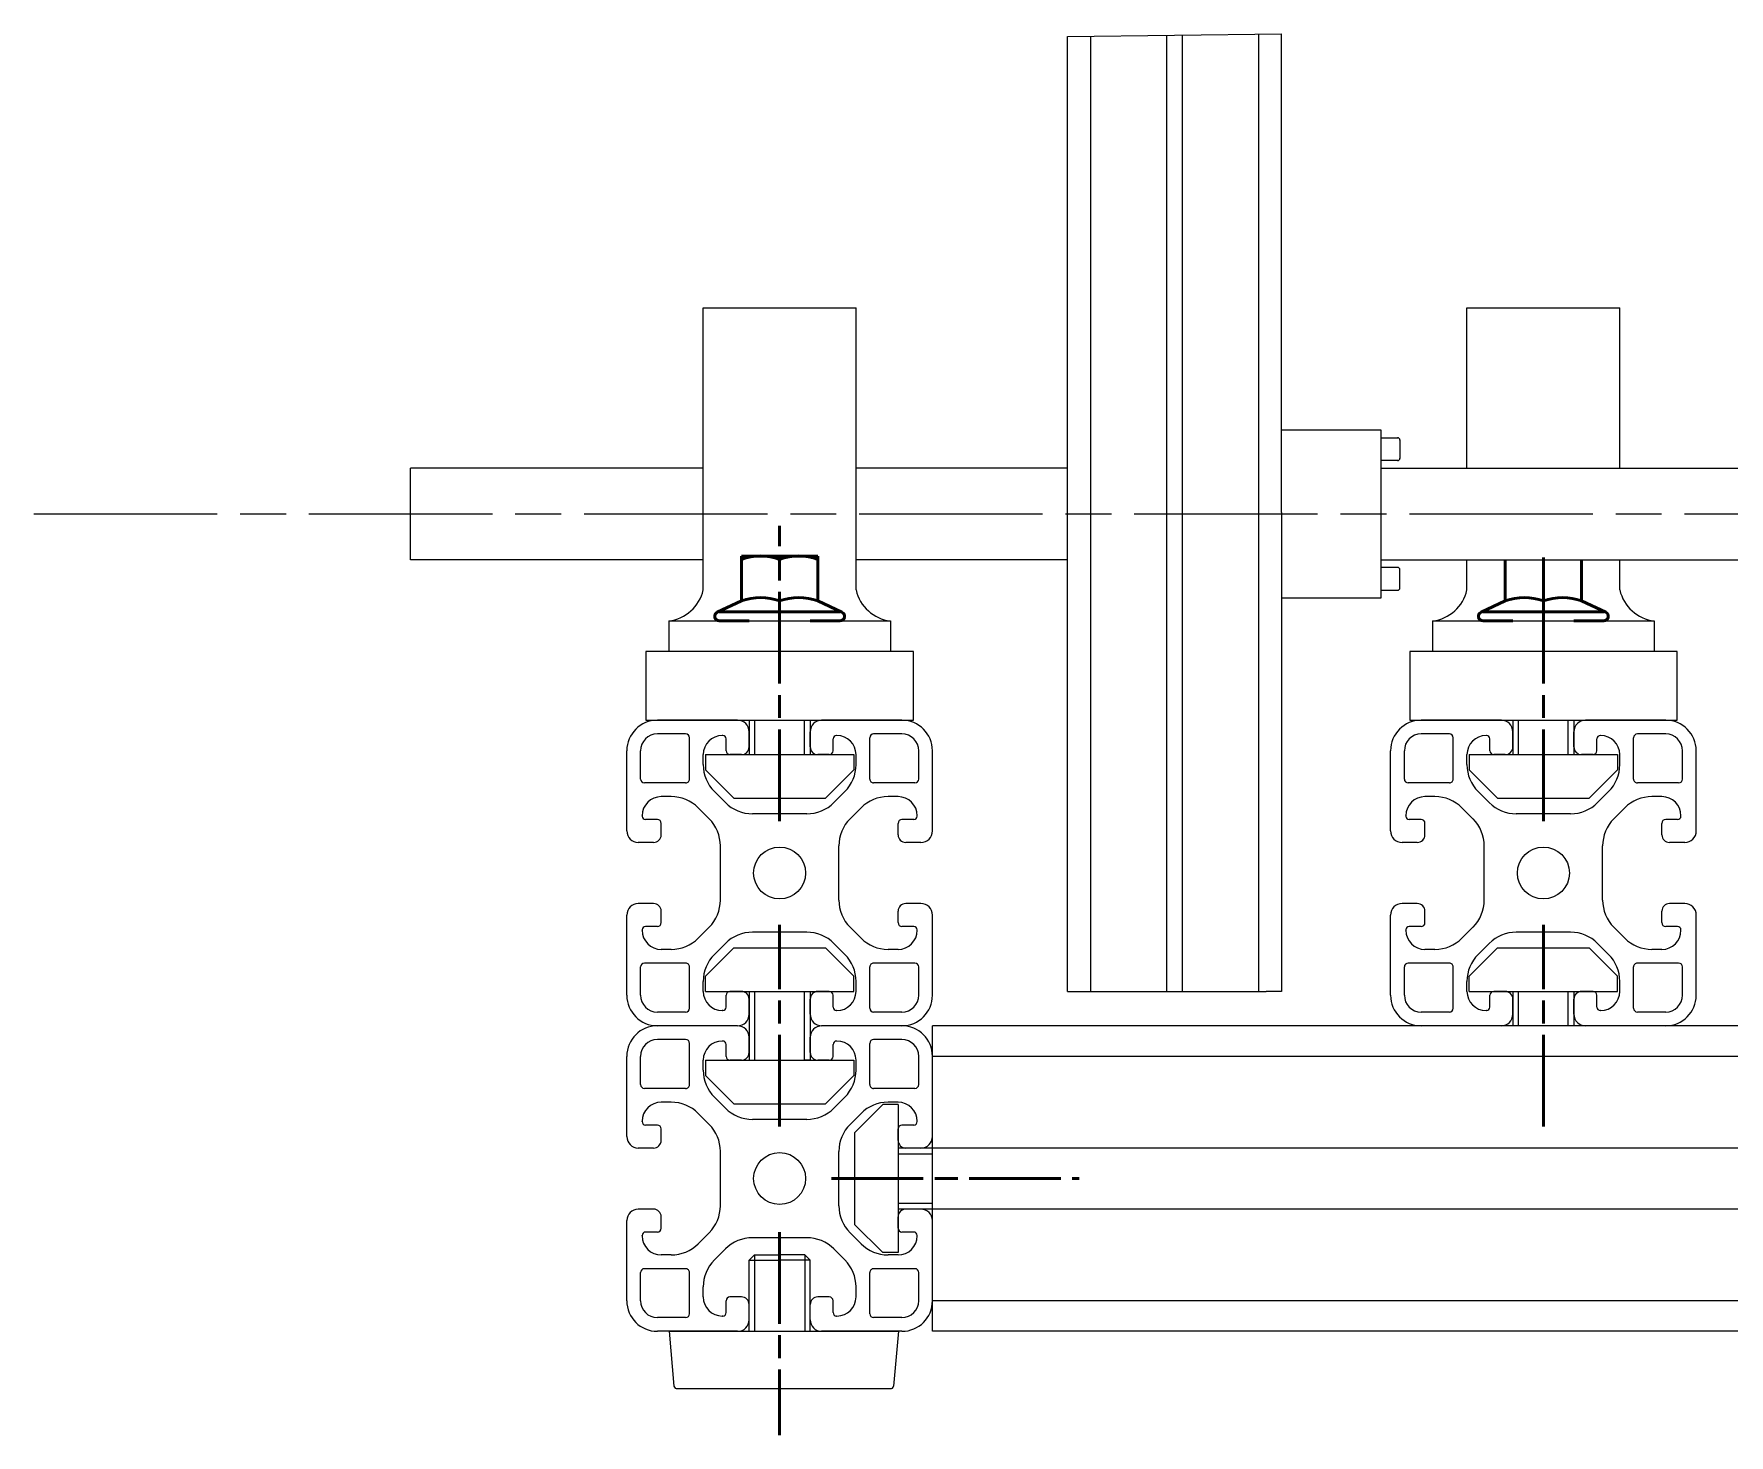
# Model space of a CAD drawing. Header units: millimetres. Extents: x 1269 to 5832, y 527 to 3540.
# Drawn here: x 2346 to 2567.8, y 1195.1 to 1378.6 of the extents above; entities that cross this region are included whole.
import ezdxf

# ---------------------------------------------------------------- set-up
doc = ezdxf.new("R2010")
doc.units = ezdxf.units.MM
for name, pattern in [('ACAD_ISO08W100', [36, 24, -3, 6, -3]), ('AM_ISO08W050', [18, 12, -1.5, 3, -1.5]), ('phl_thick', [0])]:
    doc.linetypes.add(name, pattern=pattern)
doc.layers.add('AM_0N', color=7, linetype='Continuous', lineweight=50)
doc.layers.add('AM_7', color=7, linetype='AM_ISO08W050', lineweight=50)
doc.layers.add('Osie', color=7, linetype='ACAD_ISO08W100')
doc.layers.add('projection', color=7, linetype='Continuous')

msp = doc.modelspace()

# ---------------------------------------------------------------- linework, layer by layer
for p, q in [((2481.242, 1378.209), (2509.242, 1378.559)), ((2481.242, 1253.211), (2481.242, 1378.209)), ((2433.564, 1305.761), (2433.564, 1342.709)), ((2433.564, 1342.709), (2453.564, 1342.709)), ((2453.564, 1305.761), (2453.564, 1342.709)), ((2533.517, 1342.709), (2553.517, 1342.709)), ((2533.517, 1321.711), (2533.517, 1342.709)), ((2553.517, 1321.711), (2553.517, 1342.709)), ((2509.242, 1326.709), (2522.242, 1326.709)), ((2522.242, 1326.709), (2522.242, 1304.709)), ((2522.242, 1325.696), (2524.449, 1325.696)), ((2524.742, 1325.413), (2524.742, 1322.98)), ((2524.449, 1322.696), (2522.242, 1322.696)), ((2395.25, 1309.709), (2395.25, 1321.709)), ((2533.517, 1305.761), (2533.517, 1309.711)), ((2553.517, 1305.761), (2553.517, 1309.711)), ((2524.449, 1308.722), (2522.242, 1308.722)), ((2524.742, 1306.006), (2524.742, 1308.438)), ((2522.242, 1304.709), (2509.242, 1304.709)), ((2522.242, 1305.722), (2524.449, 1305.722)), ((2429.064, 1301.709), (2458.064, 1301.709)), ((2429.064, 1301.709), (2429.064, 1297.709)), ((2458.064, 1301.709), (2458.064, 1297.709)), ((2529.017, 1301.709), (2558.017, 1301.709)), ((2529.017, 1301.709), (2529.017, 1297.709)), ((2558.017, 1301.709), (2558.017, 1297.709)), ((2461.064, 1297.709), (2426.064, 1297.709)), ((2426.064, 1297.709), (2426.064, 1288.709)), ((2461.064, 1288.709), (2461.064, 1297.709)), ((2561.017, 1297.709), (2526.017, 1297.709)), ((2526.017, 1297.709), (2526.017, 1288.709)), ((2561.017, 1288.709), (2561.017, 1297.709)), ((2426.064, 1288.709), (2461.064, 1288.709)), ((2439.564, 1288.709), (2439.564, 1284.209)), ((2440.324, 1284.209), (2440.324, 1288.709)), ((2446.804, 1284.209), (2446.804, 1288.709)), ((2447.564, 1288.709), (2447.564, 1284.209)), ((2526.017, 1288.709), (2561.017, 1288.709)), ((2539.517, 1288.709), (2539.517, 1284.209)), ((2540.277, 1284.209), (2540.277, 1288.709)), ((2546.757, 1284.209), (2546.757, 1288.709)), ((2547.517, 1288.709), (2547.517, 1284.209)), ((2433.864, 1284.209), (2453.264, 1284.209)), ((2433.864, 1284.209), (2433.864, 1282.209)), ((2453.264, 1284.209), (2453.264, 1282.209)), ((2533.817, 1284.209), (2553.217, 1284.209)), ((2533.817, 1284.209), (2533.817, 1282.209)), ((2553.217, 1284.209), (2553.217, 1282.209)), ((2433.864, 1282.209), (2437.564, 1278.509)), ((2453.264, 1282.209), (2449.564, 1278.509)), ((2533.817, 1282.209), (2537.517, 1278.509)), ((2553.217, 1282.209), (2549.517, 1278.509)), ((2437.564, 1278.509), (2449.564, 1278.509)), ((2537.517, 1278.509), (2549.517, 1278.509)), ((2433.864, 1255.209), (2437.564, 1258.909)), ((2437.564, 1258.909), (2449.564, 1258.909)), ((2453.264, 1255.209), (2449.564, 1258.909)), ((2533.817, 1255.209), (2537.517, 1258.909)), ((2537.517, 1258.909), (2549.517, 1258.909)), ((2553.217, 1255.209), (2549.517, 1258.909)), ((2433.864, 1253.209), (2433.864, 1255.209)), ((2453.264, 1253.209), (2453.264, 1255.209)), ((2533.817, 1253.209), (2533.817, 1255.209)), ((2553.217, 1253.209), (2553.217, 1255.209)), ((2433.864, 1253.209), (2453.264, 1253.209)), ((2439.564, 1253.209), (2439.564, 1244.209)), ((2440.324, 1244.209), (2440.324, 1253.209)), ((2446.804, 1244.209), (2446.804, 1253.209)), ((2447.564, 1253.209), (2447.564, 1244.209)), ((2533.817, 1253.209), (2553.217, 1253.209)), ((2539.517, 1253.209), (2539.517, 1248.709)), ((2540.277, 1248.709), (2540.277, 1253.209)), ((2546.757, 1248.709), (2546.757, 1253.209)), ((2547.517, 1253.209), (2547.517, 1248.709)), ((2463.564, 1208.709), (2463.564, 1248.709)), ((2433.864, 1244.209), (2453.264, 1244.209)), ((2433.864, 1244.209), (2433.864, 1242.209)), ((2447.564, 1244.209), (2446.804, 1244.209)), ((2453.264, 1244.209), (2453.264, 1242.209)), ((2433.864, 1242.209), (2437.564, 1238.509)), ((2453.264, 1242.209), (2449.564, 1238.509)), ((2437.564, 1238.509), (2449.564, 1238.509)), ((2457.064, 1238.409), (2453.364, 1234.709)), ((2459.064, 1238.409), (2457.064, 1238.409)), ((2459.064, 1238.409), (2459.064, 1219.009)), ((2453.364, 1234.709), (2453.364, 1222.709)), ((2463.564, 1232.709), (2459.064, 1232.709)), ((2459.064, 1231.949), (2463.564, 1231.949)), ((2459.064, 1225.469), (2463.564, 1225.469)), ((2463.564, 1224.709), (2459.064, 1224.709)), ((2457.064, 1219.009), (2453.364, 1222.709)), ((2440.264, 1218.709), (2439.564, 1218.009)), ((2439.564, 1208.709), (2439.564, 1218.009)), ((2439.564, 1218.009), (2443.564, 1218.009)), ((2440.264, 1218.709), (2443.564, 1218.709)), ((2440.264, 1218.709), (2440.264, 1208.709)), ((2446.864, 1218.709), (2443.564, 1218.709)), ((2447.564, 1218.009), (2443.564, 1218.009)), ((2446.864, 1218.709), (2447.564, 1218.009)), ((2446.864, 1218.709), (2446.864, 1208.709)), ((2447.564, 1208.709), (2447.564, 1218.009)), ((2459.064, 1219.009), (2457.064, 1219.009)), ((2429.108, 1208.709), (2429.737, 1201.523)), ((2429.108, 1208.709), (2459.108, 1208.709)), ((2459.108, 1208.709), (2458.479, 1201.523)), ((2430.124, 1201.209), (2458.048, 1201.209))]:
    msp.add_line(p, q)
at = {"lineweight": 9}
for p, q in [((2484.245, 1378.247), (2484.245, 1253.211)), ((2494.25, 1253.211), (2494.25, 1378.372)), ((2496.25, 1378.397), (2496.25, 1253.211)), ((2506.242, 1378.522), (2506.242, 1253.211)), ((2509.242, 1315.885), (2509.242, 1378.559)), ((2433.564, 1321.709), (2395.25, 1321.709)), ((2481.242, 1321.709), (2453.564, 1321.709)), ((2522.258, 1321.711), (2683.517, 1321.711)), ((2509.242, 1315.885), (2509.242, 1253.211)), ((2433.564, 1309.709), (2395.25, 1309.709)), ((2481.242, 1309.709), (2453.564, 1309.709)), ((2522.258, 1309.711), (2683.517, 1309.711)), ((2481.242, 1253.211), (2495.25, 1253.211)), ((2495.25, 1253.211), (2507.25, 1253.211)), ((2509.242, 1253.211), (2507.25, 1253.211))]:
    msp.add_line(p, q, dxfattribs=at)
for centre, radius, start, end in [((2524.438, 1325.391), 0.306, 355.96474, 92.22335), ((2524.438, 1323.002), 0.306, 267.77665, 4.03526), ((2524.438, 1308.417), 0.306, 355.96474, 92.22335), ((2428.441, 1306.927), 5.254, 276.81276, 347.18305), ((2458.688, 1306.927), 5.254, 192.81695, 263.18724), ((2524.438, 1306.028), 0.306, 267.77665, 4.03526), ((2528.394, 1306.927), 5.254, 276.81276, 347.18305), ((2558.64, 1306.927), 5.254, 192.81695, 263.18724), ((2430.146, 1201.632), 0.424, 194.91586, 273.01775), ((2458.07, 1201.632), 0.424, 266.98225, 345.08414)]:
    msp.add_arc(centre, radius, start, end)
at = {"layer": 'AM_0N'}
for p, q in [((2438.564, 1310.209), (2448.564, 1310.209)), ((2438.564, 1304.324), (2438.564, 1310.209)), ((2448.564, 1304.324), (2448.564, 1310.209)), ((2538.517, 1304.324), (2538.517, 1309.711)), ((2543.517, 1309.762), (2543.517, 1304.324)), ((2548.517, 1304.324), (2548.517, 1309.711)), ((2438.564, 1304.324), (2435.411, 1302.853)), ((2451.464, 1302.909), (2435.664, 1302.909)), ((2448.564, 1304.324), (2451.718, 1302.853)), ((2538.517, 1304.324), (2535.363, 1302.853)), ((2551.417, 1302.909), (2535.617, 1302.909)), ((2548.517, 1304.324), (2551.67, 1302.853)), ((2439.564, 1301.709), (2435.664, 1301.709)), ((2451.464, 1301.709), (2447.564, 1301.709)), ((2539.517, 1301.709), (2535.617, 1301.709)), ((2551.417, 1301.709), (2547.517, 1301.709))]:
    msp.add_line(p, q, dxfattribs=at)
for centre, radius, start, end in [((2441.064, 1303.002), 7.208, 69.70545, 110.29455), ((2446.064, 1303.002), 7.208, 69.70545, 110.29455), ((2441.064, 1297.563), 7.208, 69.70545, 110.29455), ((2446.064, 1297.563), 7.208, 69.70545, 110.29455), ((2541.017, 1297.563), 7.208, 69.70545, 110.29455), ((2546.017, 1297.563), 7.208, 69.70545, 110.29455), ((2435.664, 1302.309), 0.6, 115, 270), ((2451.464, 1302.309), 0.6, 270, 65), ((2535.617, 1302.309), 0.6, 115, 270), ((2551.417, 1302.309), 0.6, 270, 65)]:
    msp.add_arc(centre, radius, start, end, dxfattribs=at)
at = {"layer": 'AM_7'}
for p, q in [((2443.564, 1275.509), (2443.564, 1314.148)), ((2543.517, 1275.509), (2543.517, 1311.061)), ((2443.564, 1235.509), (2443.564, 1261.909)), ((2543.517, 1235.509), (2543.517, 1261.909)), ((2450.364, 1228.709), (2482.747, 1228.709)), ((2443.564, 1221.709), (2443.564, 1195.123))]:
    msp.add_line(p, q, dxfattribs=at)
at = {"layer": 'Osie', "linetype": 'ACAD_ISO08W100', "lineweight": 9}
msp.add_line((2345.974, 1315.709), (2761.421, 1315.709), dxfattribs=at)
at = {"layer": 'projection', "color": 7, "linetype": 'phl_thick'}
for p, q in [((2438.064, 1288.709), (2427.564, 1288.709)), ((2427.564, 1288.709), (2438.064, 1288.709)), ((2431.264, 1286.909), (2427.564, 1286.909)), ((2436.114, 1286.709), (2436.064, 1286.709)), ((2439.564, 1285.209), (2439.564, 1287.209)), ((2447.564, 1285.209), (2447.564, 1287.209)), ((2459.564, 1288.709), (2449.064, 1288.709)), ((2449.064, 1288.709), (2459.564, 1288.709)), ((2451.064, 1286.709), (2451.014, 1286.709)), ((2459.564, 1286.909), (2455.864, 1286.909)), ((2538.017, 1288.709), (2527.517, 1288.709)), ((2527.517, 1288.709), (2538.017, 1288.709)), ((2531.217, 1286.909), (2527.517, 1286.909)), ((2536.067, 1286.709), (2536.017, 1286.709)), ((2539.517, 1285.209), (2539.517, 1287.209)), ((2547.517, 1285.209), (2547.517, 1287.209)), ((2559.517, 1288.709), (2549.017, 1288.709)), ((2549.017, 1288.709), (2559.517, 1288.709)), ((2551.017, 1286.709), (2550.967, 1286.709)), ((2559.517, 1286.909), (2555.817, 1286.909)), ((2423.564, 1274.209), (2423.564, 1284.709)), ((2425.364, 1281.009), (2425.364, 1284.709)), ((2431.764, 1281.009), (2431.764, 1286.409)), ((2436.564, 1284.709), (2436.564, 1286.259)), ((2450.564, 1284.709), (2450.564, 1286.259)), ((2455.364, 1281.009), (2455.364, 1286.409)), ((2461.764, 1281.009), (2461.764, 1284.709)), ((2463.564, 1274.209), (2463.564, 1284.709)), ((2523.517, 1274.209), (2523.517, 1284.709)), ((2525.317, 1281.009), (2525.317, 1284.709)), ((2531.717, 1281.009), (2531.717, 1286.409)), ((2536.517, 1284.709), (2536.517, 1286.259)), ((2550.517, 1284.709), (2550.517, 1286.259)), ((2555.317, 1281.009), (2555.317, 1286.409)), ((2561.717, 1281.009), (2561.717, 1284.709)), ((2563.517, 1274.209), (2563.517, 1284.709)), ((2433.564, 1282.902), (2433.564, 1284.209)), ((2438.564, 1284.209), (2437.064, 1284.209)), ((2450.064, 1284.209), (2448.564, 1284.209)), ((2453.564, 1282.902), (2453.564, 1284.209)), ((2533.517, 1282.902), (2533.517, 1284.209)), ((2538.517, 1284.209), (2537.017, 1284.209)), ((2550.017, 1284.209), (2548.517, 1284.209)), ((2553.517, 1282.902), (2553.517, 1284.209)), ((2431.264, 1280.509), (2425.864, 1280.509)), ((2461.264, 1280.509), (2455.864, 1280.509)), ((2531.217, 1280.509), (2525.817, 1280.509)), ((2561.217, 1280.509), (2555.817, 1280.509)), ((2429.372, 1278.709), (2428.064, 1278.709)), ((2436.471, 1277.924), (2435.029, 1279.366)), ((2452.1, 1279.366), (2450.657, 1277.924)), ((2459.064, 1278.709), (2457.757, 1278.709)), ((2529.324, 1278.709), (2528.017, 1278.709)), ((2536.424, 1277.924), (2534.981, 1279.366)), ((2552.052, 1279.366), (2550.61, 1277.924)), ((2559.017, 1278.709), (2557.709, 1278.709)), ((2425.564, 1276.159), (2425.564, 1276.209)), ((2427.564, 1275.709), (2426.014, 1275.709)), ((2434.35, 1275.803), (2432.907, 1277.245)), ((2447.122, 1276.459), (2440.007, 1276.459)), ((2454.221, 1277.245), (2452.779, 1275.803)), ((2461.114, 1275.709), (2459.564, 1275.709)), ((2461.564, 1276.159), (2461.564, 1276.209)), ((2525.517, 1276.159), (2525.517, 1276.209)), ((2527.517, 1275.709), (2525.967, 1275.709)), ((2534.302, 1275.803), (2532.86, 1277.245)), ((2547.074, 1276.459), (2539.959, 1276.459)), ((2554.174, 1277.245), (2552.731, 1275.803)), ((2561.067, 1275.709), (2559.517, 1275.709)), ((2561.517, 1276.159), (2561.517, 1276.209)), ((2428.064, 1273.709), (2428.064, 1275.209)), ((2459.064, 1273.709), (2459.064, 1275.209)), ((2528.017, 1273.709), (2528.017, 1275.209)), ((2559.017, 1273.709), (2559.017, 1275.209)), ((2427.064, 1272.709), (2425.064, 1272.709)), ((2435.814, 1265.152), (2435.814, 1272.267)), ((2451.314, 1265.152), (2451.314, 1272.267)), ((2462.064, 1272.709), (2460.064, 1272.709)), ((2527.017, 1272.709), (2525.017, 1272.709)), ((2535.767, 1265.152), (2535.767, 1272.267)), ((2551.267, 1265.152), (2551.267, 1272.267)), ((2562.017, 1272.709), (2560.017, 1272.709)), ((2427.064, 1264.709), (2425.064, 1264.709)), ((2462.064, 1264.709), (2460.064, 1264.709)), ((2527.017, 1264.709), (2525.017, 1264.709)), ((2562.017, 1264.709), (2560.017, 1264.709)), ((2423.564, 1252.709), (2423.564, 1263.209)), ((2428.064, 1262.209), (2428.064, 1263.709)), ((2459.064, 1262.209), (2459.064, 1263.709)), ((2463.564, 1252.709), (2463.564, 1263.209)), ((2523.517, 1252.709), (2523.517, 1263.209)), ((2528.017, 1262.209), (2528.017, 1263.709)), ((2559.017, 1262.209), (2559.017, 1263.709)), ((2563.517, 1252.709), (2563.517, 1263.209)), ((2425.564, 1261.209), (2425.564, 1261.259)), ((2427.564, 1261.709), (2426.014, 1261.709)), ((2434.35, 1261.616), (2432.907, 1260.174)), ((2447.122, 1260.959), (2440.007, 1260.959)), ((2454.221, 1260.174), (2452.779, 1261.616)), ((2461.114, 1261.709), (2459.564, 1261.709)), ((2461.564, 1261.209), (2461.564, 1261.259)), ((2525.517, 1261.209), (2525.517, 1261.259)), ((2527.517, 1261.709), (2525.967, 1261.709)), ((2534.302, 1261.616), (2532.86, 1260.174)), ((2547.074, 1260.959), (2539.959, 1260.959)), ((2554.174, 1260.174), (2552.731, 1261.616)), ((2561.067, 1261.709), (2559.517, 1261.709)), ((2561.517, 1261.209), (2561.517, 1261.259)), ((2429.372, 1258.709), (2428.064, 1258.709)), ((2436.471, 1259.495), (2435.029, 1258.053)), ((2452.1, 1258.053), (2450.657, 1259.495)), ((2459.064, 1258.709), (2457.757, 1258.709)), ((2529.324, 1258.709), (2528.017, 1258.709)), ((2536.424, 1259.495), (2534.981, 1258.053)), ((2552.052, 1258.053), (2550.61, 1259.495)), ((2559.017, 1258.709), (2557.709, 1258.709)), ((2425.364, 1252.709), (2425.364, 1256.409)), ((2431.264, 1256.909), (2425.864, 1256.909)), ((2431.764, 1251.009), (2431.764, 1256.409)), ((2455.364, 1251.009), (2455.364, 1256.409)), ((2461.264, 1256.909), (2455.864, 1256.909)), ((2461.764, 1252.709), (2461.764, 1256.409)), ((2525.317, 1252.709), (2525.317, 1256.409)), ((2531.217, 1256.909), (2525.817, 1256.909)), ((2531.717, 1251.009), (2531.717, 1256.409)), ((2555.317, 1251.009), (2555.317, 1256.409)), ((2561.217, 1256.909), (2555.817, 1256.909)), ((2561.717, 1252.709), (2561.717, 1256.409)), ((2433.564, 1253.209), (2433.564, 1254.517)), ((2453.564, 1253.209), (2453.564, 1254.517)), ((2533.517, 1253.209), (2533.517, 1254.517)), ((2553.517, 1253.209), (2553.517, 1254.517)), ((2436.564, 1251.159), (2436.564, 1252.709)), ((2438.564, 1253.209), (2437.064, 1253.209)), ((2439.564, 1250.209), (2439.564, 1252.209)), ((2447.564, 1250.209), (2447.564, 1252.209)), ((2450.064, 1253.209), (2448.564, 1253.209)), ((2450.564, 1251.159), (2450.564, 1252.709)), ((2536.517, 1251.159), (2536.517, 1252.709)), ((2538.517, 1253.209), (2537.017, 1253.209)), ((2539.517, 1250.209), (2539.517, 1252.209)), ((2547.517, 1250.209), (2547.517, 1252.209)), ((2550.017, 1253.209), (2548.517, 1253.209)), ((2550.517, 1251.159), (2550.517, 1252.709)), ((2431.264, 1250.509), (2427.564, 1250.509)), ((2436.114, 1250.709), (2436.064, 1250.709)), ((2451.064, 1250.709), (2451.014, 1250.709)), ((2459.564, 1250.509), (2455.864, 1250.509)), ((2531.217, 1250.509), (2527.517, 1250.509)), ((2536.067, 1250.709), (2536.017, 1250.709)), ((2551.017, 1250.709), (2550.967, 1250.709)), ((2559.517, 1250.509), (2555.817, 1250.509)), ((2438.064, 1248.709), (2427.564, 1248.709)), ((2438.064, 1248.709), (2427.564, 1248.709)), ((2431.264, 1246.909), (2427.564, 1246.909)), ((2439.564, 1245.209), (2439.564, 1247.209)), ((2447.564, 1245.209), (2447.564, 1247.209)), ((2459.564, 1248.709), (2449.064, 1248.709)), ((2459.564, 1248.709), (2449.064, 1248.709)), ((2459.564, 1246.909), (2455.864, 1246.909)), ((2673.517, 1248.709), (2463.564, 1248.709)), ((2538.017, 1248.709), (2527.517, 1248.709)), ((2559.517, 1248.709), (2549.017, 1248.709)), ((2423.564, 1234.209), (2423.564, 1244.709)), ((2425.364, 1241.009), (2425.364, 1244.709)), ((2431.764, 1241.009), (2431.764, 1246.409)), ((2436.114, 1246.709), (2436.064, 1246.709)), ((2436.564, 1244.709), (2436.564, 1246.259)), ((2450.564, 1244.709), (2450.564, 1246.259)), ((2451.064, 1246.709), (2451.014, 1246.709)), ((2455.364, 1241.009), (2455.364, 1246.409)), ((2461.764, 1241.009), (2461.764, 1244.709)), ((2673.517, 1244.709), (2463.564, 1244.709)), ((2463.564, 1234.209), (2463.564, 1244.709)), ((2433.564, 1242.902), (2433.564, 1244.209)), ((2438.564, 1244.209), (2437.064, 1244.209)), ((2450.064, 1244.209), (2448.564, 1244.209)), ((2453.564, 1242.902), (2453.564, 1244.209)), ((2431.264, 1240.509), (2425.864, 1240.509)), ((2461.264, 1240.509), (2455.864, 1240.509)), ((2429.372, 1238.709), (2428.064, 1238.709)), ((2436.471, 1237.924), (2435.029, 1239.366)), ((2452.1, 1239.366), (2450.657, 1237.924)), ((2459.064, 1238.709), (2457.757, 1238.709)), ((2425.564, 1236.159), (2425.564, 1236.209)), ((2427.564, 1235.709), (2426.014, 1235.709)), ((2434.35, 1235.803), (2432.907, 1237.245)), ((2447.122, 1236.459), (2440.007, 1236.459)), ((2454.221, 1237.245), (2452.779, 1235.803)), ((2461.114, 1235.709), (2459.564, 1235.709)), ((2461.564, 1236.159), (2461.564, 1236.209)), ((2428.064, 1233.709), (2428.064, 1235.209)), ((2459.064, 1233.709), (2459.064, 1235.209)), ((2427.064, 1232.709), (2425.064, 1232.709)), ((2435.814, 1225.152), (2435.814, 1232.267)), ((2451.314, 1225.152), (2451.314, 1232.267)), ((2462.064, 1232.709), (2460.064, 1232.709)), ((2673.517, 1232.709), (2463.564, 1232.709)), ((2427.064, 1224.709), (2425.064, 1224.709)), ((2462.064, 1224.709), (2460.064, 1224.709)), ((2673.517, 1224.709), (2463.564, 1224.709)), ((2423.564, 1212.709), (2423.564, 1223.209)), ((2428.064, 1222.209), (2428.064, 1223.709)), ((2459.064, 1222.209), (2459.064, 1223.709)), ((2463.564, 1212.709), (2463.564, 1223.209)), ((2425.564, 1221.209), (2425.564, 1221.259)), ((2427.564, 1221.709), (2426.014, 1221.709)), ((2434.35, 1221.616), (2432.907, 1220.174)), ((2447.122, 1220.959), (2440.007, 1220.959)), ((2454.221, 1220.174), (2452.779, 1221.616)), ((2461.114, 1221.709), (2459.564, 1221.709)), ((2461.564, 1221.209), (2461.564, 1221.259)), ((2429.372, 1218.709), (2428.064, 1218.709)), ((2436.471, 1219.495), (2435.029, 1218.053)), ((2452.1, 1218.053), (2450.657, 1219.495)), ((2459.064, 1218.709), (2457.757, 1218.709)), ((2425.364, 1212.709), (2425.364, 1216.409)), ((2431.264, 1216.909), (2425.864, 1216.909)), ((2431.764, 1211.009), (2431.764, 1216.409)), ((2455.364, 1211.009), (2455.364, 1216.409)), ((2461.264, 1216.909), (2455.864, 1216.909)), ((2461.764, 1212.709), (2461.764, 1216.409)), ((2433.564, 1213.209), (2433.564, 1214.517)), ((2453.564, 1213.209), (2453.564, 1214.517)), ((2436.564, 1211.159), (2436.564, 1212.709)), ((2438.564, 1213.209), (2437.064, 1213.209)), ((2439.564, 1210.209), (2439.564, 1212.209)), ((2447.564, 1210.209), (2447.564, 1212.209)), ((2450.064, 1213.209), (2448.564, 1213.209)), ((2450.564, 1211.159), (2450.564, 1212.709)), ((2673.517, 1212.709), (2463.564, 1212.709)), ((2431.264, 1210.509), (2427.564, 1210.509)), ((2436.114, 1210.709), (2436.064, 1210.709)), ((2451.064, 1210.709), (2451.014, 1210.709)), ((2459.564, 1210.509), (2455.864, 1210.509)), ((2438.064, 1208.709), (2427.564, 1208.709)), ((2459.564, 1208.709), (2449.064, 1208.709)), ((2673.517, 1208.709), (2463.564, 1208.709))]:
    msp.add_line(p, q, dxfattribs=at)
for centre in [(2443.564, 1268.709), (2543.517, 1268.709), (2443.564, 1228.709)]:
    msp.add_circle(centre, 3.4, dxfattribs=at)
for centre, radius, start, end in [((2427.564, 1284.709), 4, 90, 180), ((2427.564, 1284.709), 2.2, 90, 180), ((2431.264, 1286.409), 0.5, 0.00009, 90), ((2436.064, 1284.209), 2.5, 90, 180), ((2436.114, 1286.259), 0.45, 359.9999, 90), ((2438.064, 1287.209), 1.5, 360, 90), ((2449.064, 1287.209), 1.5, 90, 180), ((2451.014, 1286.259), 0.45, 90, 180.0001), ((2451.064, 1284.209), 2.5, 360, 90), ((2455.864, 1286.409), 0.5, 90, 179.99991), ((2459.564, 1284.709), 4, 0, 90), ((2459.564, 1284.709), 2.2, 0, 90), ((2527.517, 1284.709), 4, 90, 180), ((2527.517, 1284.709), 2.2, 90, 180), ((2531.217, 1286.409), 0.5, 0.00009, 90), ((2536.017, 1284.209), 2.5, 90, 180), ((2536.067, 1286.259), 0.45, 359.9999, 90), ((2538.017, 1287.209), 1.5, 360, 90), ((2549.017, 1287.209), 1.5, 90, 180), ((2550.967, 1286.259), 0.45, 90, 180.0001), ((2551.017, 1284.209), 2.5, 360, 90), ((2555.817, 1286.409), 0.5, 90, 179.99991), ((2559.517, 1284.709), 4, 0, 90), ((2559.517, 1284.709), 2.2, 0, 90), ((2437.064, 1284.709), 0.5, 180, 270), ((2438.564, 1285.209), 1, 270, 360), ((2448.564, 1285.209), 1, 180, 270), ((2450.064, 1284.709), 0.5, 270, 360), ((2537.017, 1284.709), 0.5, 180, 270), ((2538.517, 1285.209), 1, 270, 360), ((2548.517, 1285.209), 1, 180, 270), ((2550.017, 1284.709), 0.5, 270, 360), ((2438.564, 1282.902), 5, 180, 225), ((2448.564, 1282.902), 5, 315, 0), ((2538.517, 1282.902), 5, 180, 225), ((2548.517, 1282.902), 5, 315, 0), ((2425.864, 1281.009), 0.5, 179.99998, 269.99991), ((2431.264, 1281.009), 0.5, 270, 0.00002), ((2455.864, 1281.009), 0.5, 179.99998, 270), ((2461.264, 1281.009), 0.5, 270.00009, 0.00002), ((2525.817, 1281.009), 0.5, 179.99998, 269.99991), ((2531.217, 1281.009), 0.5, 270, 0.00002), ((2555.817, 1281.009), 0.5, 179.99998, 270), ((2561.217, 1281.009), 0.5, 270.00009, 0.00002), ((2428.064, 1276.209), 2.5, 90, 180), ((2429.372, 1273.709), 5, 45, 90), ((2440.007, 1281.459), 5, 225, 270), ((2447.122, 1281.459), 5, 270, 315), ((2457.757, 1273.709), 5, 90, 135), ((2459.064, 1276.209), 2.5, 0, 90), ((2528.017, 1276.209), 2.5, 90, 180), ((2529.324, 1273.709), 5, 45, 90), ((2539.959, 1281.459), 5, 225, 270), ((2547.074, 1281.459), 5, 270, 315), ((2557.709, 1273.709), 5, 90, 135), ((2559.017, 1276.209), 2.5, 0, 90), ((2426.014, 1276.159), 0.45, 180.00003, 270.0001), ((2427.564, 1275.209), 0.5, 360, 90), ((2430.814, 1272.267), 5, 0, 45), ((2456.314, 1272.267), 5, 135, 180), ((2459.564, 1275.209), 0.5, 90, 180), ((2461.114, 1276.159), 0.45, 269.9999, 359.99998), ((2525.967, 1276.159), 0.45, 180.00003, 270.0001), ((2527.517, 1275.209), 0.5, 360, 90), ((2530.767, 1272.267), 5, 0, 45), ((2556.267, 1272.267), 5, 135, 180), ((2559.517, 1275.209), 0.5, 90, 180), ((2561.067, 1276.159), 0.45, 269.9999, 359.99998), ((2425.064, 1274.209), 1.5, 180, 270), ((2427.064, 1273.709), 1, 270, 360), ((2460.064, 1273.709), 1, 180, 270), ((2462.064, 1274.209), 1.5, 270, 0), ((2525.017, 1274.209), 1.5, 180, 270), ((2527.017, 1273.709), 1, 270, 360), ((2560.017, 1273.709), 1, 180, 270), ((2562.017, 1274.209), 1.5, 270, 0), ((2425.064, 1263.209), 1.5, 90, 180), ((2427.064, 1263.709), 1, 0, 90), ((2430.814, 1265.152), 5, 315, 360), ((2456.314, 1265.152), 5, 180, 225), ((2460.064, 1263.709), 1, 90, 180), ((2462.064, 1263.209), 1.5, 0, 90), ((2525.017, 1263.209), 1.5, 90, 180), ((2527.017, 1263.709), 1, 0, 90), ((2530.767, 1265.152), 5, 315, 360), ((2556.267, 1265.152), 5, 180, 225), ((2560.017, 1263.709), 1, 90, 180), ((2562.017, 1263.209), 1.5, 0, 90), ((2426.014, 1261.259), 0.45, 89.9999, 179.99998), ((2428.064, 1261.209), 2.5, 180, 270), ((2427.564, 1262.209), 0.5, 270, 360), ((2429.372, 1263.709), 5, 270, 315), ((2440.007, 1255.959), 5, 90, 135), ((2447.122, 1255.959), 5, 45, 90), ((2457.757, 1263.709), 5, 225, 270), ((2459.564, 1262.209), 0.5, 180, 270), ((2459.064, 1261.209), 2.5, 270, 0), ((2461.114, 1261.259), 0.45, 0.00003, 90.0001), ((2525.967, 1261.259), 0.45, 89.9999, 179.99998), ((2528.017, 1261.209), 2.5, 180, 270), ((2527.517, 1262.209), 0.5, 270, 360), ((2529.324, 1263.709), 5, 270, 315), ((2539.959, 1255.959), 5, 90, 135), ((2547.074, 1255.959), 5, 45, 90), ((2557.709, 1263.709), 5, 225, 270), ((2559.517, 1262.209), 0.5, 180, 270), ((2559.017, 1261.209), 2.5, 270, 0), ((2561.067, 1261.259), 0.45, 0.00003, 90.0001), ((2438.564, 1254.517), 5, 135, 180), ((2448.564, 1254.517), 5, 360, 45), ((2538.517, 1254.517), 5, 135, 180), ((2548.517, 1254.517), 5, 360, 45), ((2425.864, 1256.409), 0.5, 90.00009, 180.00002), ((2431.264, 1256.409), 0.5, 359.99998, 90), ((2455.864, 1256.409), 0.5, 90, 180.00002), ((2461.264, 1256.409), 0.5, 359.99998, 89.99991), ((2525.817, 1256.409), 0.5, 90.00009, 180.00002), ((2531.217, 1256.409), 0.5, 359.99998, 90), ((2555.817, 1256.409), 0.5, 90, 180.00002), ((2561.217, 1256.409), 0.5, 359.99998, 89.99991), ((2427.564, 1252.709), 4, 180, 270), ((2427.564, 1252.709), 2.2, 180, 270), ((2436.064, 1253.209), 2.5, 180, 270), ((2437.064, 1252.709), 0.5, 90, 180), ((2438.564, 1252.209), 1, 0, 90), ((2448.564, 1252.209), 1, 90, 180), ((2450.064, 1252.709), 0.5, 0, 90), ((2451.064, 1253.209), 2.5, 270, 360), ((2459.564, 1252.709), 2.2, 270, 0), ((2459.564, 1252.709), 4, 270, 0), ((2527.517, 1252.709), 4, 180, 270), ((2527.517, 1252.709), 2.2, 180, 270), ((2536.017, 1253.209), 2.5, 180, 270), ((2537.017, 1252.709), 0.5, 90, 180), ((2538.517, 1252.209), 1, 0, 90), ((2548.517, 1252.209), 1, 90, 180), ((2550.017, 1252.709), 0.5, 0, 90), ((2551.017, 1253.209), 2.5, 270, 360), ((2559.517, 1252.709), 2.2, 270, 0), ((2559.517, 1252.709), 4, 270, 0), ((2431.264, 1251.009), 0.5, 270, 359.99991), ((2436.114, 1251.159), 0.45, 270, 0.0001), ((2438.064, 1250.209), 1.5, 270, 0), ((2449.064, 1250.209), 1.5, 180, 270), ((2451.014, 1251.159), 0.45, 179.9999, 270), ((2455.864, 1251.009), 0.5, 180.00009, 270), ((2531.217, 1251.009), 0.5, 270, 359.99991), ((2536.067, 1251.159), 0.45, 270, 0.0001), ((2538.017, 1250.209), 1.5, 270, 0), ((2549.017, 1250.209), 1.5, 180, 270), ((2550.967, 1251.159), 0.45, 179.9999, 270), ((2555.817, 1251.009), 0.5, 180.00009, 270), ((2427.564, 1244.709), 4, 90, 180), ((2427.564, 1244.709), 2.2, 90, 180), ((2431.264, 1246.409), 0.5, 0.00009, 90), ((2438.064, 1247.209), 1.5, 360, 90), ((2449.064, 1247.209), 1.5, 90, 180), ((2455.864, 1246.409), 0.5, 90, 179.99991), ((2459.564, 1244.709), 4, 0, 90), ((2459.564, 1244.709), 2.2, 0, 90), ((2436.064, 1244.209), 2.5, 90, 180), ((2436.114, 1246.259), 0.45, 359.9999, 90), ((2437.064, 1244.709), 0.5, 180, 270), ((2438.564, 1245.209), 1, 270, 360), ((2448.564, 1245.209), 1, 180, 270), ((2450.064, 1244.709), 0.5, 270, 360), ((2451.014, 1246.259), 0.45, 90, 180.0001), ((2451.064, 1244.209), 2.5, 360, 90), ((2438.564, 1242.902), 5, 180, 225), ((2448.564, 1242.902), 5, 315, 0), ((2425.864, 1241.009), 0.5, 179.99998, 269.99991), ((2431.264, 1241.009), 0.5, 270, 0.00002), ((2455.864, 1241.009), 0.5, 179.99998, 270), ((2461.264, 1241.009), 0.5, 270.00009, 0.00002), ((2428.064, 1236.209), 2.5, 90, 180), ((2429.372, 1233.709), 5, 45, 90), ((2440.007, 1241.459), 5, 225, 270), ((2447.122, 1241.459), 5, 270, 315), ((2457.757, 1233.709), 5, 90, 135), ((2459.064, 1236.209), 2.5, 0, 90), ((2426.014, 1236.159), 0.45, 180.00003, 270.0001), ((2427.564, 1235.209), 0.5, 360, 90), ((2430.814, 1232.267), 5, 0, 45), ((2456.314, 1232.267), 5, 135, 180), ((2459.564, 1235.209), 0.5, 90, 180), ((2461.114, 1236.159), 0.45, 269.9999, 359.99998), ((2425.064, 1234.209), 1.5, 180, 270), ((2427.064, 1233.709), 1, 270, 360), ((2460.064, 1233.709), 1, 180, 270), ((2462.064, 1234.209), 1.5, 270, 0), ((2425.064, 1223.209), 1.5, 90, 180), ((2427.064, 1223.709), 1, 0, 90), ((2430.814, 1225.152), 5, 315, 360), ((2456.314, 1225.152), 5, 180, 225), ((2460.064, 1223.709), 1, 90, 180), ((2462.064, 1223.209), 1.5, 0, 90), ((2426.014, 1221.259), 0.45, 89.9999, 179.99998), ((2428.064, 1221.209), 2.5, 180, 270), ((2427.564, 1222.209), 0.5, 270, 360), ((2429.372, 1223.709), 5, 270, 315), ((2440.007, 1215.959), 5, 90, 135), ((2447.122, 1215.959), 5, 45, 90), ((2457.757, 1223.709), 5, 225, 270), ((2459.564, 1222.209), 0.5, 180, 270), ((2459.064, 1221.209), 2.5, 270, 0), ((2461.114, 1221.259), 0.45, 0.00003, 90.0001), ((2438.564, 1214.517), 5, 135, 180), ((2448.564, 1214.517), 5, 360, 45), ((2425.864, 1216.409), 0.5, 90.00009, 180.00002), ((2431.264, 1216.409), 0.5, 359.99998, 90), ((2455.864, 1216.409), 0.5, 90, 180.00002), ((2461.264, 1216.409), 0.5, 359.99998, 89.99991), ((2427.564, 1212.709), 4, 180, 270), ((2427.564, 1212.709), 2.2, 180, 270), ((2436.064, 1213.209), 2.5, 180, 270), ((2437.064, 1212.709), 0.5, 90, 180), ((2438.564, 1212.209), 1, 0, 90), ((2448.564, 1212.209), 1, 90, 180), ((2450.064, 1212.709), 0.5, 0, 90), ((2451.064, 1213.209), 2.5, 270, 360), ((2459.564, 1212.709), 2.2, 270, 0), ((2459.564, 1212.709), 4, 270, 0), ((2431.264, 1211.009), 0.5, 270, 359.99991), ((2436.114, 1211.159), 0.45, 270, 0.0001), ((2438.064, 1210.209), 1.5, 270, 0), ((2449.064, 1210.209), 1.5, 180, 270), ((2451.014, 1211.159), 0.45, 179.9999, 270), ((2455.864, 1211.009), 0.5, 180.00009, 270)]:
    msp.add_arc(centre, radius, start, end, dxfattribs=at)

doc.saveas('drawing.dxf')
